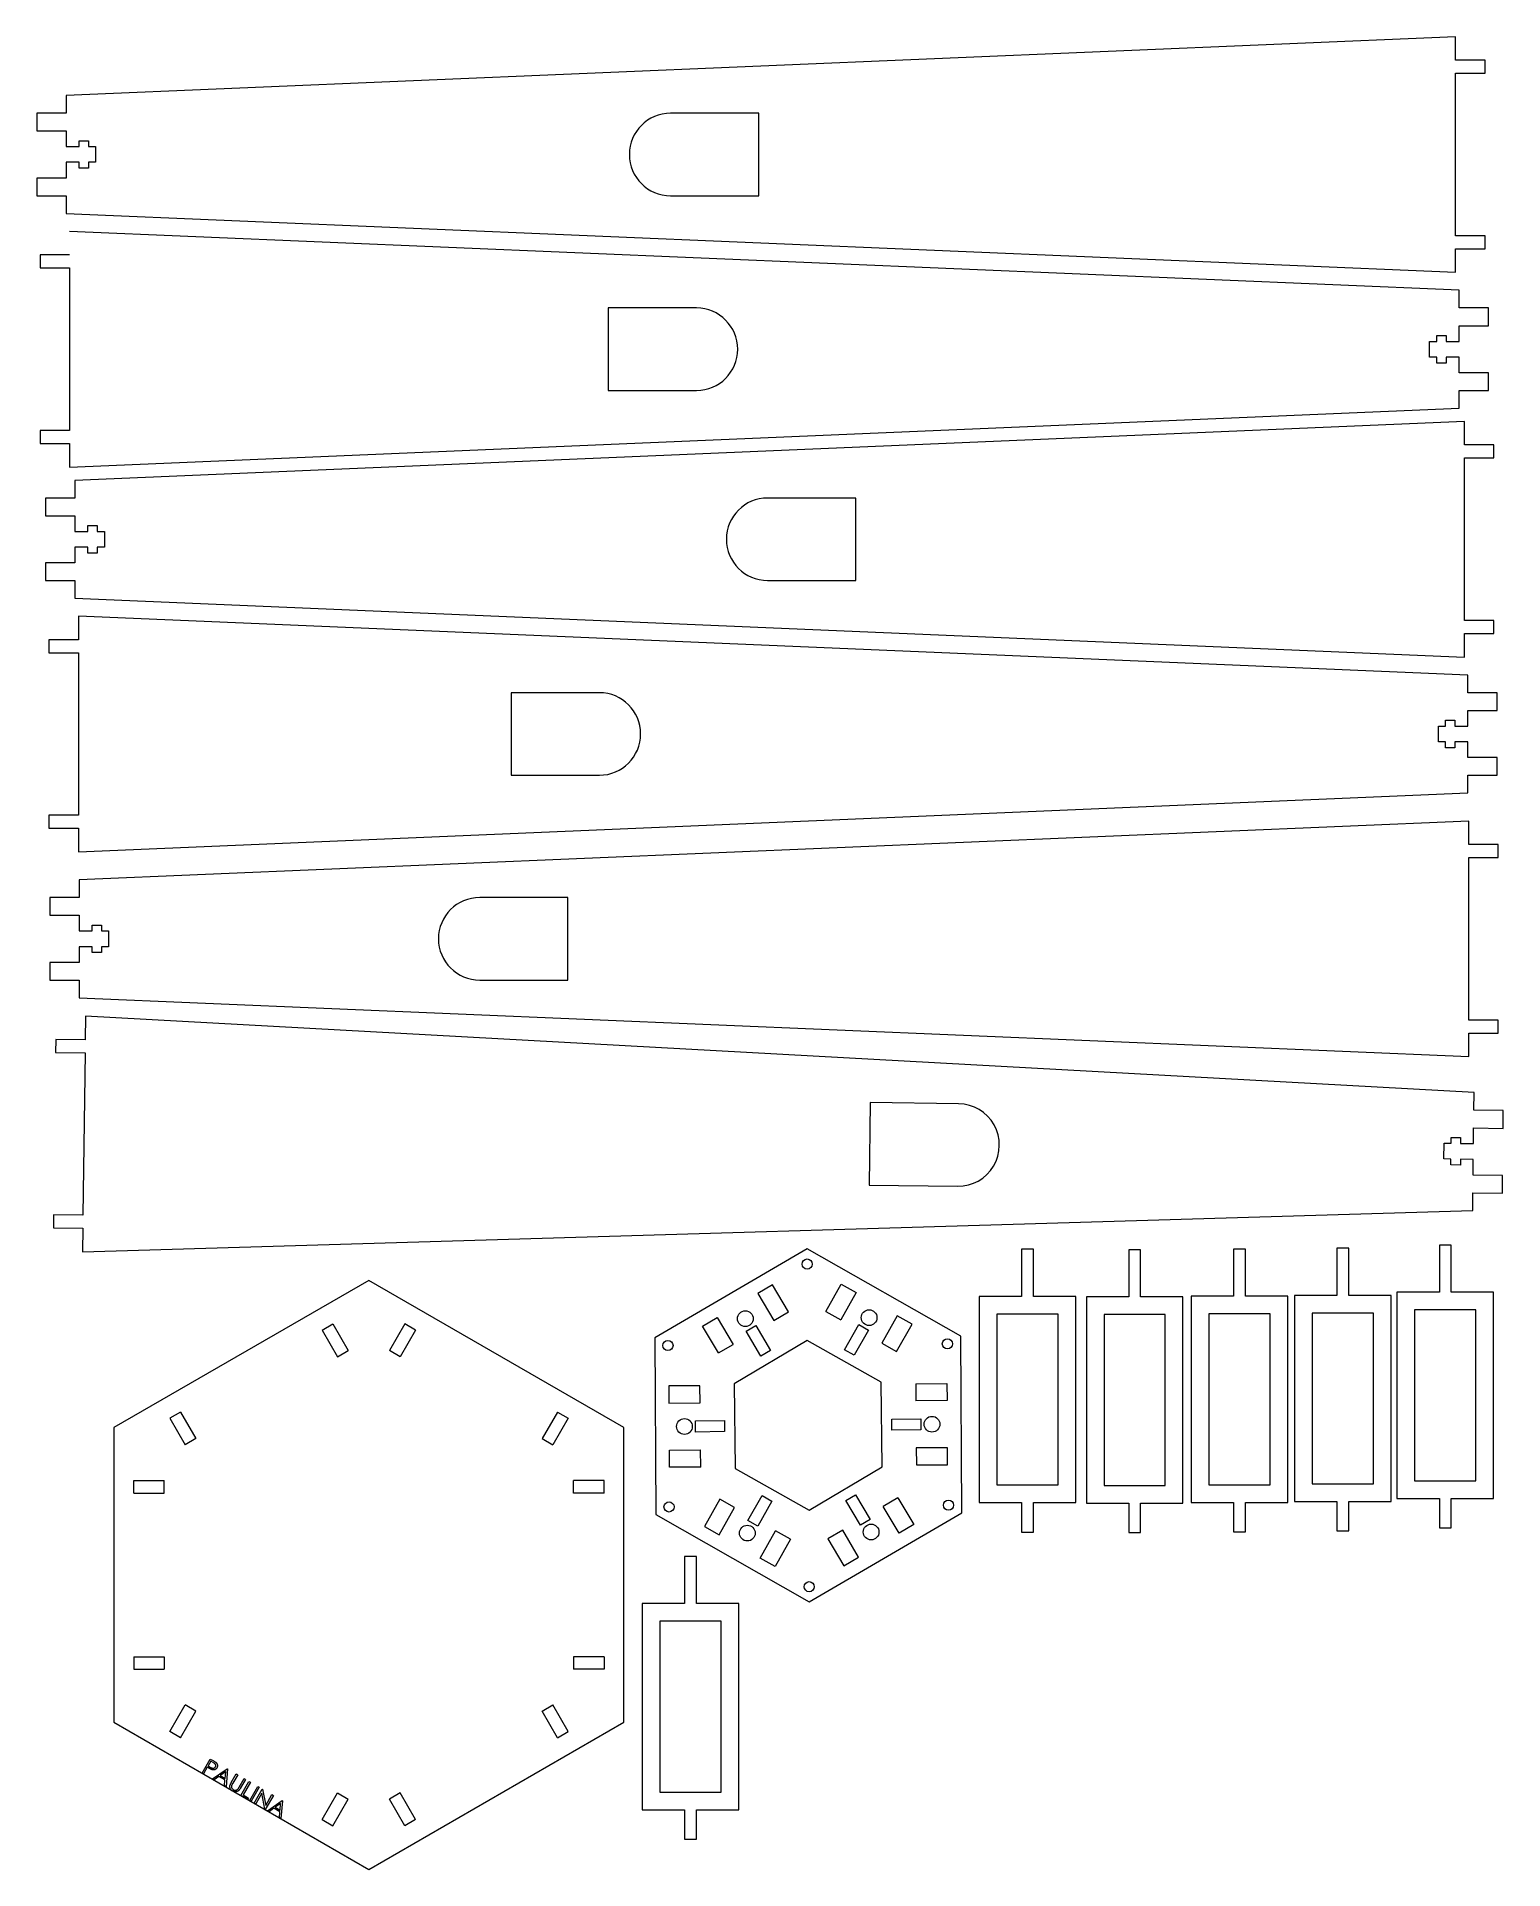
# Model space of a CAD drawing. Header units: inches. Extents: x 7.1 to 19.6, y -3.8 to 11.8.
import ezdxf

# ---------------------------------------------------------------- set-up
doc = ezdxf.new("R2010")
doc.units = ezdxf.units.IN
doc.header["$MEASUREMENT"] = 0

msp = doc.modelspace()

# ---------------------------------------------------------------- linework, layer by layer
at = {"color": 1, "linetype": 'Continuous', "lineweight": 5}
for p, q in [((19.167, 11.769), (7.367, 11.269)), ((19.167, 11.569), (19.167, 11.769)), ((19.417, 11.569), (19.167, 11.569)), ((19.417, 11.459), (19.417, 11.569)), ((19.167, 10.079), (19.167, 11.459)), ((19.167, 11.459), (19.417, 11.459)), ((7.367, 11.269), (7.367, 11.119)), ((7.367, 11.119), (7.117, 11.119)), ((7.117, 11.119), (7.117, 10.969)), ((13.25, 11.119), (12.5, 11.119)), ((13.25, 10.419), (13.25, 11.119)), ((7.117, 10.969), (7.367, 10.969)), ((7.367, 10.969), (7.367, 10.836)), ((7.367, 10.836), (7.477, 10.836)), ((7.477, 10.886), (7.557, 10.886)), ((7.477, 10.836), (7.477, 10.886)), ((7.557, 10.886), (7.557, 10.836)), ((7.557, 10.836), (7.617, 10.836)), ((7.617, 10.836), (7.617, 10.703)), ((7.367, 10.703), (7.367, 10.569)), ((7.477, 10.703), (7.367, 10.703)), ((7.477, 10.653), (7.477, 10.703)), ((7.557, 10.653), (7.477, 10.653)), ((7.557, 10.703), (7.557, 10.653)), ((7.617, 10.703), (7.557, 10.703)), ((7.117, 10.569), (7.117, 10.419)), ((7.367, 10.569), (7.117, 10.569)), ((7.117, 10.419), (7.367, 10.419)), ((7.367, 10.419), (7.367, 10.269)), ((7.367, 10.269), (19.167, 9.769)), ((12.5, 10.419), (13.25, 10.419)), ((19.196, 9.616), (7.396, 10.116)), ((19.417, 10.079), (19.167, 10.079)), ((19.167, 9.969), (19.417, 9.969)), ((19.167, 9.769), (19.167, 9.969)), ((19.417, 9.969), (19.417, 10.079)), ((7.396, 9.916), (7.146, 9.916)), ((7.146, 9.916), (7.146, 9.806)), ((7.146, 9.806), (7.396, 9.806)), ((7.396, 9.806), (7.396, 8.426)), ((19.196, 9.466), (19.196, 9.616)), ((11.97, 9.466), (11.97, 8.766)), ((12.72, 9.466), (11.97, 9.466)), ((19.446, 9.466), (19.196, 9.466)), ((19.446, 9.316), (19.446, 9.466)), ((18.946, 9.049), (18.946, 9.183)), ((18.946, 9.183), (19.006, 9.183)), ((19.006, 9.233), (19.086, 9.233)), ((19.006, 9.183), (19.006, 9.233)), ((19.086, 9.233), (19.086, 9.183)), ((19.086, 9.183), (19.196, 9.183)), ((19.196, 9.183), (19.196, 9.316)), ((19.196, 9.316), (19.446, 9.316)), ((19.006, 9.049), (18.946, 9.049)), ((19.006, 8.999), (19.006, 9.049)), ((19.196, 9.049), (19.086, 9.049)), ((19.086, 9.049), (19.086, 8.999)), ((19.196, 8.916), (19.196, 9.049)), ((19.086, 8.999), (19.006, 8.999)), ((19.446, 8.916), (19.196, 8.916)), ((19.446, 8.766), (19.446, 8.916)), ((11.97, 8.766), (12.72, 8.766)), ((19.196, 8.616), (19.196, 8.766)), ((19.196, 8.766), (19.446, 8.766)), ((7.396, 8.116), (19.196, 8.616)), ((7.146, 8.426), (7.146, 8.316)), ((7.396, 8.426), (7.146, 8.426)), ((19.242, 8.503), (7.442, 8.003)), ((19.242, 8.303), (19.242, 8.503)), ((7.146, 8.316), (7.396, 8.316)), ((7.396, 8.316), (7.396, 8.116)), ((19.492, 8.303), (19.242, 8.303)), ((19.492, 8.193), (19.492, 8.303)), ((19.242, 6.813), (19.242, 8.193)), ((19.242, 8.193), (19.492, 8.193)), ((7.442, 8.003), (7.442, 7.853)), ((7.442, 7.853), (7.192, 7.853)), ((7.192, 7.853), (7.192, 7.703)), ((14.074, 7.853), (13.324, 7.853)), ((14.074, 7.153), (14.074, 7.853)), ((7.192, 7.703), (7.442, 7.703)), ((7.442, 7.703), (7.442, 7.57)), ((7.442, 7.57), (7.552, 7.57)), ((7.552, 7.62), (7.632, 7.62)), ((7.552, 7.57), (7.552, 7.62)), ((7.632, 7.62), (7.632, 7.57)), ((7.632, 7.57), (7.692, 7.57)), ((7.692, 7.57), (7.692, 7.436)), ((7.442, 7.436), (7.442, 7.303)), ((7.552, 7.436), (7.442, 7.436)), ((7.552, 7.386), (7.552, 7.436)), ((7.632, 7.386), (7.552, 7.386)), ((7.632, 7.436), (7.632, 7.386)), ((7.692, 7.436), (7.632, 7.436)), ((7.192, 7.303), (7.192, 7.153)), ((7.442, 7.303), (7.192, 7.303)), ((7.192, 7.153), (7.442, 7.153)), ((7.442, 7.153), (7.442, 7.003)), ((7.442, 7.003), (19.242, 6.503)), ((13.324, 7.153), (14.074, 7.153)), ((19.271, 6.35), (7.471, 6.85)), ((7.471, 6.85), (7.471, 6.65)), ((19.492, 6.813), (19.242, 6.813)), ((19.242, 6.703), (19.492, 6.703)), ((19.242, 6.503), (19.242, 6.703)), ((19.492, 6.703), (19.492, 6.813)), ((7.471, 6.65), (7.221, 6.65)), ((7.221, 6.65), (7.221, 6.54)), ((7.221, 6.54), (7.471, 6.54)), ((7.471, 6.54), (7.471, 5.16)), ((19.271, 6.2), (19.271, 6.35)), ((11.146, 6.2), (11.146, 5.5)), ((11.896, 6.2), (11.146, 6.2)), ((19.521, 6.2), (19.271, 6.2)), ((19.521, 6.05), (19.521, 6.2)), ((19.021, 5.783), (19.021, 5.917)), ((19.021, 5.917), (19.081, 5.917)), ((19.081, 5.967), (19.161, 5.967)), ((19.081, 5.917), (19.081, 5.967)), ((19.161, 5.967), (19.161, 5.917)), ((19.161, 5.917), (19.271, 5.917)), ((19.271, 5.917), (19.271, 6.05)), ((19.271, 6.05), (19.521, 6.05)), ((19.081, 5.783), (19.021, 5.783)), ((19.081, 5.733), (19.081, 5.783)), ((19.271, 5.783), (19.161, 5.783)), ((19.161, 5.783), (19.161, 5.733)), ((19.271, 5.65), (19.271, 5.783)), ((19.161, 5.733), (19.081, 5.733)), ((19.521, 5.65), (19.271, 5.65)), ((19.521, 5.5), (19.521, 5.65)), ((11.146, 5.5), (11.896, 5.5)), ((19.271, 5.35), (19.271, 5.5)), ((19.271, 5.5), (19.521, 5.5)), ((7.471, 4.85), (19.271, 5.35)), ((7.221, 5.16), (7.221, 5.05)), ((7.471, 5.16), (7.221, 5.16)), ((7.221, 5.05), (7.471, 5.05)), ((7.471, 5.05), (7.471, 4.85)), ((19.278, 5.111), (7.478, 4.611)), ((19.278, 4.911), (19.278, 5.111)), ((19.528, 4.911), (19.278, 4.911)), ((19.528, 4.801), (19.528, 4.911)), ((19.278, 3.421), (19.278, 4.801)), ((19.278, 4.801), (19.528, 4.801)), ((7.478, 4.611), (7.478, 4.461)), ((7.478, 4.461), (7.228, 4.461)), ((7.228, 4.461), (7.228, 4.311)), ((11.629, 4.461), (10.879, 4.461)), ((11.629, 3.761), (11.629, 4.461)), ((7.228, 4.311), (7.478, 4.311)), ((7.478, 4.311), (7.478, 4.178)), ((7.588, 4.228), (7.668, 4.228)), ((7.588, 4.178), (7.588, 4.228)), ((7.668, 4.228), (7.668, 4.178)), ((7.478, 4.178), (7.588, 4.178)), ((7.668, 4.178), (7.728, 4.178)), ((7.728, 4.178), (7.728, 4.044)), ((7.228, 3.911), (7.228, 3.761)), ((7.478, 3.911), (7.228, 3.911)), ((7.478, 4.044), (7.478, 3.911)), ((7.588, 4.044), (7.478, 4.044)), ((7.588, 3.994), (7.588, 4.044)), ((7.668, 3.994), (7.588, 3.994)), ((7.668, 4.044), (7.668, 3.994)), ((7.728, 4.044), (7.668, 4.044)), ((7.228, 3.761), (7.478, 3.761)), ((7.478, 3.761), (7.478, 3.611)), ((10.879, 3.761), (11.629, 3.761)), ((7.478, 3.611), (19.278, 3.111)), ((7.531, 3.453), (7.529, 3.253)), ((19.324, 2.805), (7.531, 3.453)), ((19.528, 3.421), (19.278, 3.421)), ((19.278, 3.311), (19.528, 3.311)), ((19.278, 3.111), (19.278, 3.311)), ((19.528, 3.311), (19.528, 3.421)), ((7.279, 3.257), (7.278, 3.147)), ((7.278, 3.147), (7.528, 3.144)), ((7.529, 3.253), (7.279, 3.257)), ((7.528, 3.144), (7.51, 1.764)), ((19.322, 2.655), (19.324, 2.805)), ((14.196, 2.72), (14.187, 2.02)), ((14.946, 2.71), (14.196, 2.72)), ((19.572, 2.652), (19.322, 2.655)), ((19.57, 2.502), (19.572, 2.652)), ((19.319, 2.372), (19.32, 2.505)), ((19.32, 2.505), (19.57, 2.502)), ((19.067, 2.242), (19.069, 2.375)), ((19.069, 2.375), (19.129, 2.375)), ((19.129, 2.425), (19.209, 2.424)), ((19.129, 2.375), (19.129, 2.425)), ((19.209, 2.424), (19.209, 2.374)), ((19.209, 2.374), (19.319, 2.372)), ((19.127, 2.241), (19.067, 2.242)), ((19.127, 2.191), (19.127, 2.241)), ((19.207, 2.19), (19.127, 2.191)), ((19.207, 2.24), (19.207, 2.19)), ((19.317, 2.238), (19.207, 2.24)), ((19.315, 2.105), (19.317, 2.238)), ((19.565, 2.102), (19.315, 2.105)), ((19.564, 1.952), (19.565, 2.102)), ((14.187, 2.02), (14.937, 2.01)), ((19.312, 1.805), (19.314, 1.955)), ((19.314, 1.955), (19.564, 1.952)), ((7.26, 1.767), (7.259, 1.657)), ((7.51, 1.764), (7.26, 1.767)), ((7.506, 1.454), (19.312, 1.805)), ((7.259, 1.657), (7.509, 1.654)), ((7.509, 1.654), (7.506, 1.454)), ((13.66, 1.48), (12.366, 0.723)), ((14.964, 0.738), (13.66, 1.48)), ((9.938, 1.211), (7.773, -0.039)), ((12.104, -0.039), (9.938, 1.211)), ((13.367, 1.173), (13.242, 1.1)), ((13.242, 1.1), (13.376, 0.871)), ((13.501, 0.945), (13.367, 1.173)), ((13.82, 0.948), (13.95, 1.178)), ((14.076, 1.107), (13.946, 0.876)), ((13.95, 1.178), (14.076, 1.107)), ((13.376, 0.871), (13.501, 0.945)), ((13.82, 0.948), (13.946, 0.876)), ((9.542, 0.788), (9.633, 0.841)), ((9.542, 0.788), (9.672, 0.563)), ((9.633, 0.841), (9.763, 0.616)), ((10.244, 0.841), (10.114, 0.616)), ((10.335, 0.788), (10.205, 0.563)), ((10.335, 0.788), (10.244, 0.841)), ((12.772, 0.823), (12.897, 0.896)), ((12.907, 0.595), (12.772, 0.823)), ((12.897, 0.896), (13.032, 0.668)), ((13.143, 0.78), (13.225, 0.828)), ((13.267, 0.569), (13.143, 0.78)), ((13.225, 0.828), (13.349, 0.617)), ((13.978, 0.623), (14.098, 0.836)), ((14.181, 0.789), (14.06, 0.576)), ((14.098, 0.836), (14.181, 0.789)), ((14.425, 0.91), (14.294, 0.679)), ((14.42, 0.608), (14.551, 0.839)), ((14.551, 0.839), (14.425, 0.91)), ((12.366, 0.723), (12.375, -0.777)), ((12.907, 0.595), (13.032, 0.668)), ((13.66, 0.701), (13.041, 0.333)), ((14.288, 0.348), (13.66, 0.701)), ((14.06, 0.576), (13.978, 0.623)), ((14.294, 0.679), (14.42, 0.608)), ((14.973, -0.762), (14.964, 0.738)), ((9.672, 0.563), (9.763, 0.616)), ((10.205, 0.563), (10.114, 0.616)), ((13.349, 0.617), (13.267, 0.569)), ((12.75, 0.317), (12.485, 0.315)), ((12.485, 0.315), (12.486, 0.17)), ((12.751, 0.172), (12.75, 0.317)), ((13.041, 0.333), (13.05, -0.387)), ((14.297, -0.372), (14.288, 0.348)), ((14.582, 0.334), (14.847, 0.336)), ((14.582, 0.334), (14.583, 0.189)), ((14.847, 0.336), (14.848, 0.191)), ((12.486, 0.17), (12.751, 0.172)), ((14.848, 0.191), (14.583, 0.189)), ((8.338, 0.093), (8.247, 0.041)), ((8.247, 0.041), (8.377, -0.184)), ((8.338, 0.093), (8.468, -0.132)), ((11.539, 0.093), (11.409, -0.132)), ((11.63, 0.041), (11.5, -0.184)), ((11.539, 0.093), (11.63, 0.041)), ((12.713, 0.019), (12.958, 0.022)), ((12.713, -0.076), (12.713, 0.019)), ((12.958, 0.022), (12.958, -0.073)), ((14.38, 0.034), (14.625, 0.037)), ((14.38, -0.061), (14.38, 0.034)), ((14.625, 0.037), (14.625, -0.058)), ((7.773, -0.039), (7.773, -2.539)), ((8.468, -0.132), (8.377, -0.184)), ((11.409, -0.132), (11.5, -0.184)), ((12.104, -2.539), (12.104, -0.039)), ((12.958, -0.073), (12.713, -0.076)), ((14.625, -0.058), (14.38, -0.061)), ((12.49, -0.23), (12.755, -0.228)), ((12.491, -0.375), (12.49, -0.23)), ((12.756, -0.373), (12.755, -0.228)), ((14.852, -0.209), (14.587, -0.211)), ((14.587, -0.211), (14.588, -0.356)), ((14.853, -0.354), (14.852, -0.209)), ((12.756, -0.373), (12.491, -0.375)), ((13.05, -0.387), (13.678, -0.74)), ((13.678, -0.74), (14.297, -0.372)), ((14.588, -0.356), (14.853, -0.354)), ((7.941, -0.489), (8.201, -0.489)), ((7.941, -0.594), (7.941, -0.489)), ((7.941, -0.594), (8.201, -0.594)), ((8.201, -0.594), (8.201, -0.489)), ((11.935, -0.489), (11.675, -0.489)), ((11.675, -0.594), (11.675, -0.489)), ((11.935, -0.594), (11.675, -0.594)), ((11.935, -0.594), (11.935, -0.489)), ((13.157, -0.828), (13.278, -0.615)), ((13.278, -0.615), (13.36, -0.662)), ((13.989, -0.656), (14.071, -0.608)), ((14.071, -0.608), (14.195, -0.819)), ((12.375, -0.777), (13.678, -1.519)), ((12.918, -0.647), (12.787, -0.878)), ((12.914, -0.949), (13.044, -0.718)), ((13.044, -0.718), (12.918, -0.647)), ((13.36, -0.662), (13.24, -0.875)), ((13.678, -1.519), (14.973, -0.762)), ((14.114, -0.867), (13.989, -0.656)), ((14.431, -0.634), (14.306, -0.707)), ((14.441, -0.935), (14.306, -0.707)), ((14.431, -0.634), (14.566, -0.862)), ((12.787, -0.878), (12.914, -0.949)), ((13.24, -0.875), (13.157, -0.828)), ((13.262, -1.146), (13.392, -0.915)), ((13.518, -0.987), (13.392, -0.915)), ((13.962, -0.91), (13.837, -0.984)), ((14.096, -1.139), (13.962, -0.91)), ((14.195, -0.819), (14.114, -0.867)), ((14.566, -0.862), (14.441, -0.935)), ((13.518, -0.987), (13.388, -1.217)), ((13.837, -0.984), (13.971, -1.212)), ((13.388, -1.217), (13.262, -1.146)), ((13.971, -1.212), (14.096, -1.139)), ((7.941, -1.984), (7.941, -2.089)), ((7.941, -1.984), (8.201, -1.984)), ((8.201, -1.984), (8.201, -2.089)), ((11.935, -1.984), (11.675, -1.984)), ((11.675, -1.984), (11.675, -2.089)), ((11.935, -1.984), (11.935, -2.089)), ((7.941, -2.089), (8.201, -2.089)), ((11.935, -2.089), (11.675, -2.089)), ((8.247, -2.618), (8.377, -2.393)), ((8.338, -2.671), (8.468, -2.445)), ((8.468, -2.445), (8.377, -2.393)), ((11.409, -2.445), (11.5, -2.393)), ((11.539, -2.671), (11.409, -2.445)), ((11.63, -2.618), (11.5, -2.393)), ((7.773, -2.539), (9.938, -3.789)), ((8.338, -2.671), (8.247, -2.618)), ((9.938, -3.789), (12.104, -2.539)), ((11.539, -2.671), (11.63, -2.618)), ((9.542, -3.366), (9.672, -3.14)), ((9.633, -3.418), (9.763, -3.193)), ((9.672, -3.14), (9.763, -3.193)), ((10.205, -3.14), (10.114, -3.193)), ((10.244, -3.418), (10.114, -3.193)), ((10.335, -3.366), (10.205, -3.14)), ((9.542, -3.366), (9.633, -3.418)), ((10.335, -3.366), (10.244, -3.418))]:
    msp.add_line(p, q, dxfattribs=at)
at = {"color": 1, "lineweight": 5}
for p, q in [((15.481, 1.475), (15.481, 1.075)), ((15.581, 1.475), (15.481, 1.475)), ((15.581, 1.075), (15.581, 1.475)), ((16.391, 1.471), (16.391, 1.071)), ((16.491, 1.471), (16.391, 1.471)), ((16.491, 1.071), (16.491, 1.471)), ((17.282, 1.477), (17.282, 1.077)), ((17.382, 1.477), (17.282, 1.477)), ((17.382, 1.077), (17.382, 1.477)), ((18.159, 1.484), (18.159, 1.084)), ((18.259, 1.484), (18.159, 1.484)), ((18.259, 1.084), (18.259, 1.484)), ((19.029, 1.51), (19.029, 1.11)), ((19.129, 1.51), (19.029, 1.51)), ((19.129, 1.11), (19.129, 1.51)), ((18.669, 1.11), (18.669, -0.64)), ((19.029, 1.11), (18.669, 1.11)), ((19.489, 1.11), (19.129, 1.11)), ((19.489, -0.64), (19.489, 1.11)), ((15.121, 1.075), (15.121, -0.675)), ((15.481, 1.075), (15.121, 1.075)), ((15.941, 1.075), (15.581, 1.075)), ((15.941, -0.675), (15.941, 1.075)), ((16.031, 1.071), (16.031, -0.679)), ((16.391, 1.071), (16.031, 1.071)), ((16.851, 1.071), (16.491, 1.071)), ((16.851, -0.679), (16.851, 1.071)), ((16.922, 1.077), (16.922, -0.673)), ((17.282, 1.077), (16.922, 1.077)), ((17.742, 1.077), (17.382, 1.077)), ((17.742, -0.673), (17.742, 1.077)), ((17.799, 1.084), (17.799, -0.666)), ((18.159, 1.084), (17.799, 1.084)), ((17.949, 0.934), (17.949, -0.516)), ((18.469, 0.934), (17.949, 0.934)), ((18.469, 0.934), (17.949, 0.934)), ((17.949, 0.934), (17.949, -0.516)), ((18.619, 1.084), (18.259, 1.084)), ((18.469, -0.516), (18.469, 0.934)), ((18.469, -0.516), (18.469, 0.934)), ((18.619, -0.666), (18.619, 1.084)), ((18.819, 0.96), (18.819, -0.49)), ((19.339, 0.96), (18.819, 0.96)), ((19.339, 0.96), (18.819, 0.96)), ((18.819, 0.96), (18.819, -0.49)), ((19.339, -0.49), (19.339, 0.96)), ((19.339, -0.49), (19.339, 0.96)), ((15.271, 0.925), (15.271, -0.525)), ((15.791, 0.925), (15.271, 0.925)), ((15.791, 0.925), (15.271, 0.925)), ((15.271, 0.925), (15.271, -0.525)), ((15.791, -0.525), (15.791, 0.925)), ((15.791, -0.525), (15.791, 0.925)), ((16.181, 0.921), (16.181, -0.529)), ((16.701, 0.921), (16.181, 0.921)), ((16.701, 0.921), (16.181, 0.921)), ((16.181, 0.921), (16.181, -0.529)), ((16.701, -0.529), (16.701, 0.921)), ((16.701, -0.529), (16.701, 0.921)), ((17.072, 0.927), (17.072, -0.523)), ((17.592, 0.927), (17.072, 0.927)), ((17.592, 0.927), (17.072, 0.927)), ((17.072, 0.927), (17.072, -0.523)), ((17.592, -0.523), (17.592, 0.927)), ((17.592, -0.523), (17.592, 0.927)), ((15.271, -0.525), (15.791, -0.525)), ((15.271, -0.525), (15.791, -0.525)), ((16.181, -0.529), (16.701, -0.529)), ((16.181, -0.529), (16.701, -0.529)), ((17.072, -0.523), (17.592, -0.523)), ((17.072, -0.523), (17.592, -0.523)), ((17.949, -0.516), (18.469, -0.516)), ((17.949, -0.516), (18.469, -0.516)), ((18.819, -0.49), (19.339, -0.49)), ((18.819, -0.49), (19.339, -0.49)), ((15.121, -0.675), (15.481, -0.675)), ((15.481, -0.675), (15.481, -0.925)), ((15.581, -0.675), (15.941, -0.675)), ((15.581, -0.925), (15.581, -0.675)), ((16.031, -0.679), (16.391, -0.679)), ((16.391, -0.679), (16.391, -0.929)), ((16.491, -0.679), (16.851, -0.679)), ((16.491, -0.929), (16.491, -0.679)), ((16.922, -0.673), (17.282, -0.673)), ((17.282, -0.673), (17.282, -0.923)), ((17.382, -0.673), (17.742, -0.673)), ((17.382, -0.923), (17.382, -0.673)), ((17.799, -0.666), (18.159, -0.666)), ((18.159, -0.666), (18.159, -0.916)), ((18.259, -0.666), (18.619, -0.666)), ((18.259, -0.916), (18.259, -0.666)), ((18.669, -0.64), (19.029, -0.64)), ((19.029, -0.64), (19.029, -0.89)), ((19.129, -0.64), (19.489, -0.64)), ((19.129, -0.89), (19.129, -0.64)), ((15.481, -0.925), (15.581, -0.925)), ((16.391, -0.929), (16.491, -0.929)), ((17.282, -0.923), (17.382, -0.923)), ((18.159, -0.916), (18.259, -0.916)), ((19.029, -0.89), (19.129, -0.89)), ((12.619, -1.132), (12.619, -1.532)), ((12.719, -1.132), (12.619, -1.132)), ((12.719, -1.532), (12.719, -1.132)), ((12.259, -1.532), (12.259, -3.282)), ((12.619, -1.532), (12.259, -1.532)), ((13.079, -1.532), (12.719, -1.532)), ((13.079, -3.282), (13.079, -1.532)), ((12.409, -1.682), (12.409, -3.132)), ((12.929, -1.682), (12.409, -1.682)), ((12.929, -1.682), (12.409, -1.682)), ((12.409, -1.682), (12.409, -3.132)), ((12.929, -3.132), (12.929, -1.682)), ((12.929, -3.132), (12.929, -1.682)), ((12.409, -3.132), (12.929, -3.132)), ((12.409, -3.132), (12.929, -3.132)), ((12.259, -3.282), (12.619, -3.282)), ((12.619, -3.282), (12.619, -3.532)), ((12.719, -3.282), (13.079, -3.282)), ((12.719, -3.532), (12.719, -3.282)), ((12.619, -3.532), (12.719, -3.532))]:
    msp.add_line(p, q, dxfattribs=at)
at = {"color": 2, "linetype": 'Continuous', "lineweight": 5, "flags": 128}
for points in [[(8.591, -2.852), (8.615, -2.865), (8.615, -2.865), (8.62, -2.868), (8.624, -2.871), (8.628, -2.873), (8.632, -2.876), (8.635, -2.878), (8.638, -2.88), (8.64, -2.882), (8.641, -2.883), (8.641, -2.883), (8.644, -2.885), (8.645, -2.888), (8.647, -2.89), (8.649, -2.892), (8.65, -2.895), (8.651, -2.898), (8.652, -2.9), (8.652, -2.903), (8.653, -2.906), (8.653, -2.909), (8.652, -2.912), (8.652, -2.915), (8.651, -2.918), (8.65, -2.921), (8.649, -2.924), (8.647, -2.926), (8.647, -2.926), (8.646, -2.929), (8.644, -2.932), (8.642, -2.934), (8.639, -2.936), (8.637, -2.938), (8.635, -2.94), (8.632, -2.941), (8.63, -2.943), (8.627, -2.943), (8.624, -2.944), (8.621, -2.944), (8.618, -2.945), (8.615, -2.945), (8.612, -2.944), (8.609, -2.944), (8.606, -2.943), (8.606, -2.943), (8.604, -2.942), (8.601, -2.941), (8.597, -2.939), (8.594, -2.938), (8.59, -2.935), (8.585, -2.933), (8.58, -2.93), (8.575, -2.927), (8.575, -2.927), (8.566, -2.922), (8.566, -2.922), (8.534, -2.978), (8.534, -2.978), (8.522, -2.971), (8.522, -2.971), (8.591, -2.852)], [(8.596, -2.87), (8.573, -2.911), (8.573, -2.911), (8.593, -2.923), (8.593, -2.923), (8.596, -2.924), (8.599, -2.926), (8.601, -2.927), (8.604, -2.928), (8.606, -2.929), (8.608, -2.93), (8.61, -2.93), (8.612, -2.931), (8.616, -2.931), (8.619, -2.931), (8.622, -2.93), (8.625, -2.929), (8.628, -2.927), (8.631, -2.925), (8.633, -2.922), (8.635, -2.919), (8.635, -2.919), (8.637, -2.916), (8.638, -2.913), (8.638, -2.91), (8.638, -2.907), (8.638, -2.903), (8.637, -2.9), (8.635, -2.897), (8.634, -2.895), (8.632, -2.893), (8.631, -2.892), (8.629, -2.89), (8.628, -2.889), (8.625, -2.887), (8.623, -2.886), (8.62, -2.884), (8.617, -2.882), (8.617, -2.882), (8.596, -2.87)], [(8.738, -2.936), (8.725, -3.088), (8.725, -3.088), (8.712, -3.08), (8.712, -3.08), (8.716, -3.03), (8.716, -3.03), (8.664, -3.001), (8.664, -3.001), (8.623, -3.029), (8.623, -3.029), (8.61, -3.021), (8.61, -3.021), (8.735, -2.935), (8.735, -2.935), (8.738, -2.936)], [(8.722, -2.961), (8.676, -2.992), (8.676, -2.992), (8.717, -3.016), (8.717, -3.016), (8.722, -2.961)], [(8.812, -2.979), (8.824, -2.986), (8.824, -2.986), (8.782, -3.058), (8.782, -3.058), (8.781, -3.061), (8.779, -3.064), (8.778, -3.066), (8.776, -3.069), (8.775, -3.07), (8.775, -3.072), (8.774, -3.073), (8.774, -3.074), (8.774, -3.074), (8.772, -3.078), (8.771, -3.082), (8.771, -3.085), (8.771, -3.088), (8.771, -3.092), (8.772, -3.095), (8.774, -3.099), (8.776, -3.102), (8.779, -3.106), (8.782, -3.108), (8.785, -3.111), (8.788, -3.113), (8.788, -3.113), (8.791, -3.115), (8.794, -3.116), (8.797, -3.117), (8.801, -3.117), (8.804, -3.117), (8.807, -3.117), (8.811, -3.117), (8.814, -3.116), (8.817, -3.114), (8.82, -3.112), (8.823, -3.11), (8.825, -3.108), (8.825, -3.108), (8.826, -3.107), (8.828, -3.105), (8.829, -3.104), (8.83, -3.101), (8.832, -3.099), (8.834, -3.096), (8.835, -3.093), (8.837, -3.09), (8.837, -3.09), (8.879, -3.018), (8.879, -3.018), (8.891, -3.025), (8.891, -3.025), (8.849, -3.097), (8.849, -3.097), (8.847, -3.101), (8.845, -3.104), (8.842, -3.108), (8.84, -3.111), (8.838, -3.114), (8.836, -3.116), (8.834, -3.119), (8.831, -3.121), (8.829, -3.123), (8.827, -3.124), (8.824, -3.126), (8.821, -3.127), (8.818, -3.128), (8.815, -3.129), (8.812, -3.13), (8.809, -3.131), (8.806, -3.131), (8.802, -3.131), (8.799, -3.131), (8.795, -3.13), (8.792, -3.129), (8.789, -3.128), (8.785, -3.127), (8.782, -3.125), (8.782, -3.125), (8.779, -3.123), (8.775, -3.121), (8.772, -3.118), (8.77, -3.115), (8.767, -3.113), (8.765, -3.11), (8.763, -3.107), (8.761, -3.104), (8.76, -3.101), (8.759, -3.097), (8.758, -3.094), (8.757, -3.091), (8.757, -3.088), (8.757, -3.084), (8.757, -3.081), (8.758, -3.078), (8.758, -3.078), (8.759, -3.075), (8.76, -3.073), (8.761, -3.07), (8.762, -3.067), (8.764, -3.063), (8.766, -3.06), (8.768, -3.056), (8.77, -3.051), (8.77, -3.051), (8.812, -2.979)], [(8.92, -3.042), (8.932, -3.049), (8.932, -3.049), (8.87, -3.156), (8.87, -3.156), (8.916, -3.183), (8.916, -3.183), (8.909, -3.194), (8.909, -3.194), (8.851, -3.161), (8.851, -3.161), (8.92, -3.042)], [(8.995, -3.085), (9.007, -3.092), (9.007, -3.092), (8.938, -3.211), (8.938, -3.211), (8.926, -3.204), (8.926, -3.204), (8.995, -3.085)], [(8.965, -3.226), (9.033, -3.107), (9.033, -3.107), (9.036, -3.109), (9.036, -3.109), (9.063, -3.246), (9.063, -3.246), (9.115, -3.154), (9.115, -3.154), (9.127, -3.161), (9.127, -3.161), (9.058, -3.28), (9.058, -3.28), (9.056, -3.279), (9.056, -3.279), (9.029, -3.143), (9.029, -3.143), (8.977, -3.233), (8.977, -3.233), (8.965, -3.226)], [(9.205, -3.206), (9.191, -3.357), (9.191, -3.357), (9.178, -3.35), (9.178, -3.35), (9.182, -3.3), (9.182, -3.3), (9.131, -3.27), (9.131, -3.27), (9.09, -3.299), (9.09, -3.299), (9.076, -3.291), (9.076, -3.291), (9.202, -3.204), (9.202, -3.204), (9.205, -3.206)], [(9.188, -3.23), (9.143, -3.262), (9.143, -3.262), (9.184, -3.285), (9.184, -3.285), (9.188, -3.23)]]:
    msp.add_lwpolyline(points, dxfattribs=at)
at = {"color": 1, "linetype": 'Continuous', "lineweight": 5}
for centre, radius in [((13.66, 1.35), 0.043), ((13.135, 0.886), 0.0669), ((14.186, 0.895), 0.0669), ((12.478, 0.658), 0.043), ((14.851, 0.673), 0.043), ((12.618, -0.029), 0.0669), ((14.72, -0.01), 0.0669), ((12.487, -0.712), 0.043), ((14.86, -0.697), 0.043), ((13.152, -0.934), 0.0669), ((14.203, -0.925), 0.0669), ((13.678, -1.389), 0.043)]:
    msp.add_circle(centre, radius, dxfattribs=at)
for centre, start, end in [((12.5, 10.769), 90, 270), ((12.72, 9.116), 270, 90), ((13.324, 7.503), 90, 270), ((11.896, 5.85), 270, 90), ((10.879, 4.111), 90, 270), ((14.942, 2.36), 269.2806, 89.2806)]:
    msp.add_arc(centre, 0.35, start, end, dxfattribs=at)

doc.saveas('drawing.dxf')
